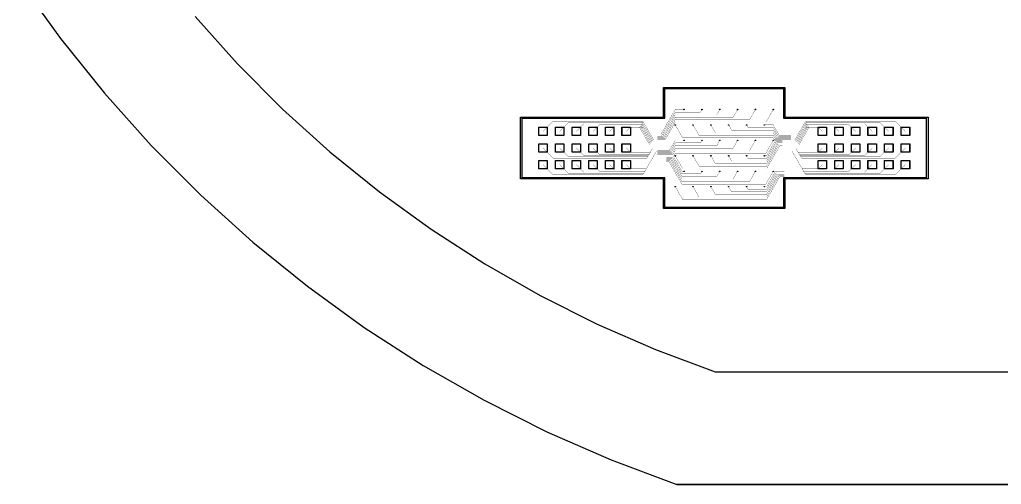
# Model space of a CAD drawing. Header units: metres. Extents: x -54999 to 54999, y -52014 to 54102.
# Drawn here: x -45523 to -4214, y -52014 to -32469 of the extents above; entities that cross this region are included whole.
import ezdxf

# ---------------------------------------------------------------- set-up
doc = ezdxf.new("R2010")
doc.units = ezdxf.units.M
for name, color, linetype in [('eDura_outline_ext', 6, 'Continuous'), ('eDura_outline_int', 6, 'Continuous'), ('etch', 3, 'Continuous'), ('metal', 4, 'Continuous'), ('wafer_ext', 8, 'Continuous'), ('wafer_int', 8, 'Continuous')]:
    doc.layers.add(name, color=color, linetype=linetype)

msp = doc.modelspace()

# ---------------------------------------------------------------- linework, layer by layer
at = {"layer": 'eDura_outline_ext'}
msp.add_lwpolyline([(-13324.504, -36566.891), (-7299.504, -36566.891), (-7299.504, -39166.891), (-13324.504, -39166.891), (-13324.504, -39166.891), (-13324.504, -40416.891), (-18424.504, -40416.891), (-18424.504, -39166.891), (-18424.504, -39166.891), (-24449.504, -39166.891), (-24449.504, -36566.891), (-18424.504, -36566.891), (-18424.504, -36566.891), (-18424.504, -35316.891), (-13324.504, -35316.891), (-13324.504, -36566.891)], close=True, dxfattribs=at)
at = {"layer": 'eDura_outline_int'}
msp.add_lwpolyline([(-13374.504, -36616.891), (-7374.504, -36616.891), (-7374.504, -39116.891), (-13374.504, -39116.891), (-13374.504, -39116.891), (-13374.504, -40366.891), (-18374.504, -40366.891), (-18374.504, -39116.891), (-18374.504, -39116.891), (-24374.504, -39116.891), (-24374.504, -36616.891), (-18374.504, -36616.891), (-18374.504, -36616.891), (-18374.504, -35366.891), (-13374.504, -35366.891), (-13374.504, -36616.891)], close=True, dxfattribs=at)
at = {"layer": 'etch'}
for points in [[(-23674.504, -36991.891), (-23324.504, -36991.891), (-23324.504, -37341.891), (-23674.504, -37341.891), (-23674.504, -36991.891)], [(-22974.504, -36991.891), (-22624.504, -36991.891), (-22624.504, -37341.891), (-22974.504, -37341.891), (-22974.504, -36991.891)], [(-22274.504, -36991.891), (-21924.504, -36991.891), (-21924.504, -37341.891), (-22274.504, -37341.891), (-22274.504, -36991.891)], [(-21574.504, -36991.891), (-21224.504, -36991.891), (-21224.504, -37341.891), (-21574.504, -37341.891), (-21574.504, -36991.891)], [(-20874.504, -36991.891), (-20524.504, -36991.891), (-20524.504, -37341.891), (-20874.504, -37341.891), (-20874.504, -36991.891)], [(-20174.504, -36991.891), (-19824.504, -36991.891), (-19824.504, -37341.891), (-20174.504, -37341.891), (-20174.504, -36991.891)], [(-11924.504, -36991.891), (-11574.504, -36991.891), (-11574.504, -37341.891), (-11924.504, -37341.891), (-11924.504, -36991.891)], [(-11224.504, -36991.891), (-10874.504, -36991.891), (-10874.504, -37341.891), (-11224.504, -37341.891), (-11224.504, -36991.891)], [(-10524.504, -36991.891), (-10174.504, -36991.891), (-10174.504, -37341.891), (-10524.504, -37341.891), (-10524.504, -36991.891)], [(-9824.504, -36991.891), (-9474.504, -36991.891), (-9474.504, -37341.891), (-9824.504, -37341.891), (-9824.504, -36991.891)], [(-9124.504, -36991.891), (-8774.504, -36991.891), (-8774.504, -37341.891), (-9124.504, -37341.891), (-9124.504, -36991.891)], [(-8424.504, -36991.891), (-8074.504, -36991.891), (-8074.504, -37341.891), (-8424.504, -37341.891), (-8424.504, -36991.891)], [(-23674.504, -37691.891), (-23324.504, -37691.891), (-23324.504, -38041.891), (-23674.504, -38041.891), (-23674.504, -37691.891)], [(-22974.504, -37691.891), (-22624.504, -37691.891), (-22624.504, -38041.891), (-22974.504, -38041.891), (-22974.504, -37691.891)], [(-22274.504, -37691.891), (-21924.504, -37691.891), (-21924.504, -38041.891), (-22274.504, -38041.891), (-22274.504, -37691.891)], [(-21574.504, -37691.891), (-21224.504, -37691.891), (-21224.504, -38041.891), (-21574.504, -38041.891), (-21574.504, -37691.891)], [(-20874.504, -37691.891), (-20524.504, -37691.891), (-20524.504, -38041.891), (-20874.504, -38041.891), (-20874.504, -37691.891)], [(-20174.504, -37691.891), (-19824.504, -37691.891), (-19824.504, -38041.891), (-20174.504, -38041.891), (-20174.504, -37691.891)], [(-11924.504, -37691.891), (-11574.504, -37691.891), (-11574.504, -38041.891), (-11924.504, -38041.891), (-11924.504, -37691.891)], [(-11224.504, -37691.891), (-10874.504, -37691.891), (-10874.504, -38041.891), (-11224.504, -38041.891), (-11224.504, -37691.891)], [(-10524.504, -37691.891), (-10174.504, -37691.891), (-10174.504, -38041.891), (-10524.504, -38041.891), (-10524.504, -37691.891)], [(-9824.504, -37691.891), (-9474.504, -37691.891), (-9474.504, -38041.891), (-9824.504, -38041.891), (-9824.504, -37691.891)], [(-9124.504, -37691.891), (-8774.504, -37691.891), (-8774.504, -38041.891), (-9124.504, -38041.891), (-9124.504, -37691.891)], [(-8424.504, -37691.891), (-8074.504, -37691.891), (-8074.504, -38041.891), (-8424.504, -38041.891), (-8424.504, -37691.891)], [(-23674.504, -38391.891), (-23324.504, -38391.891), (-23324.504, -38741.891), (-23674.504, -38741.891), (-23674.504, -38391.891)], [(-22974.504, -38391.891), (-22624.504, -38391.891), (-22624.504, -38741.891), (-22974.504, -38741.891), (-22974.504, -38391.891)], [(-22274.504, -38391.891), (-21924.504, -38391.891), (-21924.504, -38741.891), (-22274.504, -38741.891), (-22274.504, -38391.891)], [(-21574.504, -38391.891), (-21224.504, -38391.891), (-21224.504, -38741.891), (-21574.504, -38741.891), (-21574.504, -38391.891)], [(-20874.504, -38391.891), (-20524.504, -38391.891), (-20524.504, -38741.891), (-20874.504, -38741.891), (-20874.504, -38391.891)], [(-20174.504, -38391.891), (-19824.504, -38391.891), (-19824.504, -38741.891), (-20174.504, -38741.891), (-20174.504, -38391.891)], [(-11924.504, -38391.891), (-11574.504, -38391.891), (-11574.504, -38741.891), (-11924.504, -38741.891), (-11924.504, -38391.891)], [(-11224.504, -38391.891), (-10874.504, -38391.891), (-10874.504, -38741.891), (-11224.504, -38741.891), (-11224.504, -38391.891)], [(-10524.504, -38391.891), (-10174.504, -38391.891), (-10174.504, -38741.891), (-10524.504, -38741.891), (-10524.504, -38391.891)], [(-9824.504, -38391.891), (-9474.504, -38391.891), (-9474.504, -38741.891), (-9824.504, -38741.891), (-9824.504, -38391.891)], [(-9124.504, -38391.891), (-8774.504, -38391.891), (-8774.504, -38741.891), (-9124.504, -38741.891), (-9124.504, -38391.891)], [(-8424.504, -38391.891), (-8074.504, -38391.891), (-8074.504, -38741.891), (-8424.504, -38741.891), (-8424.504, -38391.891)]]:
    msp.add_lwpolyline(points, close=True, dxfattribs=at)
for centre in [(-17562.004, -36247.651), (-16812.004, -36247.651), (-16062.004, -36247.651), (-15312.004, -36247.651), (-14562.004, -36247.651), (-13812.004, -36247.651), (-17937.004, -36897.17), (-17187.004, -36897.17), (-16437.004, -36897.17), (-15687.004, -36897.17), (-14937.004, -36897.17), (-14187.004, -36897.17), (-17562.004, -37546.689), (-16812.004, -37546.689), (-16062.004, -37546.689), (-15312.004, -37546.689), (-14562.004, -37546.689), (-13812.004, -37546.689), (-17937.004, -38196.208), (-17187.004, -38196.208), (-16437.004, -38196.208), (-15687.004, -38196.208), (-14937.004, -38196.208), (-14187.004, -38196.208), (-17562.004, -38845.727), (-16812.004, -38845.727), (-16062.004, -38845.727), (-15312.004, -38845.727), (-14562.004, -38845.727), (-13812.004, -38845.727), (-17937.004, -39495.246), (-17187.004, -39495.246), (-16437.004, -39495.246), (-15687.004, -39495.246), (-14937.004, -39495.246), (-14187.004, -39495.246)]:
    msp.add_circle(centre, 5, dxfattribs=at)
at = {"layer": 'metal'}
for points in [[(-17937.004, -36247.651, 10, 10, 0), (-18548.44, -37306.689, 10, 10, 0)], [(-17937.004, -36355.651, 10, 10, 0), (-18509.18, -37346.689, 10, 10, 0)], [(-17562.004, -36247.651, 10, 10, 0), (-17937.004, -36247.651, 10, 10, 0)], [(-16874.358, -36355.651, 10, 10, 0), (-17937.004, -36355.651, 10, 10, 0)], [(-17562.004, -36247.651, 10, 10, 0), (-17562.004, -36247.651, 10, 10, 0)], [(-16812.004, -36247.651, 10, 10, 0), (-16874.358, -36355.651, 10, 10, 0)], [(-16062.004, -36247.651, 10, 10, 0), (-16186.711, -36463.651, 10, 10, 0)], [(-15312.004, -36247.651, 10, 10, 0), (-15499.065, -36571.651, 10, 10, 0)], [(-14562.004, -36247.651, 10, 10, 0), (-14811.419, -36679.651, 10, 10, 0)], [(-13812.004, -36247.651, 10, 10, 0), (-14123.773, -36787.651, 10, 10, 0)], [(-23499.504, -37166.891, 10, 10, 0), (-23074.504, -36741.891, 10, 10, 0)], [(-23074.504, -36741.891, 10, 10, 0), (-19299.504, -36741.891, 10, 10, 0)], [(-19299.504, -36741.891, 10, 10, 0), (-18846.284, -37526.891, 10, 10, 0)], [(-19299.504, -36741.891, 10, 10, 0), (-19299.504, -36741.891, 10, 10, 0)], [(-17937.004, -36463.651, 10, 10, 0), (-18469.92, -37386.689, 10, 10, 0)], [(-17937.004, -36571.651, 10, 10, 0), (-18430.66, -37426.689, 10, 10, 0)], [(-17937.004, -36679.651, 10, 10, 0), (-18391.4, -37466.689, 10, 10, 0)], [(-16186.711, -36463.651, 10, 10, 0), (-17937.004, -36463.651, 10, 10, 0)], [(-15499.065, -36571.651, 10, 10, 0), (-17937.004, -36571.651, 10, 10, 0)], [(-14811.419, -36679.651, 10, 10, 0), (-17937.004, -36679.651, 10, 10, 0)], [(-12449.504, -36741.891, 10, 10, 0), (-12902.724, -37526.891, 10, 10, 0)], [(-8674.504, -36741.891, 10, 10, 0), (-12449.504, -36741.891, 10, 10, 0)], [(-12449.504, -36741.891, 10, 10, 0), (-12449.504, -36741.891, 10, 10, 0)], [(-8249.504, -37166.891, 10, 10, 0), (-8674.504, -36741.891, 10, 10, 0)], [(-22799.504, -37166.891, 10, 10, 0), (-22424.504, -36791.891, 10, 10, 0)], [(-22424.504, -36791.891, 10, 10, 0), (-19299.504, -36791.891, 10, 10, 0)], [(-22099.504, -37166.891, 10, 10, 0), (-21774.504, -36841.891, 10, 10, 0)], [(-21774.504, -36841.891, 10, 10, 0), (-19299.504, -36841.891, 10, 10, 0)], [(-21399.504, -37166.891, 10, 10, 0), (-21124.504, -36891.891, 10, 10, 0)], [(-21124.504, -36891.891, 10, 10, 0), (-19299.504, -36891.891, 10, 10, 0)], [(-20699.504, -37166.891, 10, 10, 0), (-20474.504, -36941.891, 10, 10, 0)], [(-20474.504, -36941.891, 10, 10, 0), (-19299.504, -36941.891, 10, 10, 0)], [(-19999.504, -37166.891, 10, 10, 0), (-19824.504, -36991.891, 10, 10, 0)], [(-19824.504, -36991.891, 10, 10, 0), (-19299.504, -36991.891, 10, 10, 0)], [(-19443.841, -36991.891, 10, 10, 0), (-19019.489, -37726.891, 10, 10, 0)], [(-19299.504, -36991.891, 10, 10, 0), (-19443.841, -36991.891, 10, 10, 0)], [(-19414.974, -36941.891, 10, 10, 0), (-18984.848, -37686.891, 10, 10, 0)], [(-19299.504, -36941.891, 10, 10, 0), (-19414.974, -36941.891, 10, 10, 0)], [(-19386.106, -36891.891, 10, 10, 0), (-18950.207, -37646.891, 10, 10, 0)], [(-19299.504, -36891.891, 10, 10, 0), (-19386.106, -36891.891, 10, 10, 0)], [(-19357.239, -36841.891, 10, 10, 0), (-18915.566, -37606.891, 10, 10, 0)], [(-19299.504, -36841.891, 10, 10, 0), (-19357.239, -36841.891, 10, 10, 0)], [(-19328.371, -36791.891, 10, 10, 0), (-18880.925, -37566.891, 10, 10, 0)], [(-19299.504, -36791.891, 10, 10, 0), (-19328.371, -36791.891, 10, 10, 0)], [(-17937.004, -36787.651, 10, 10, 0), (-18352.141, -37506.689, 10, 10, 0)], [(-14123.773, -36787.651, 10, 10, 0), (-17937.004, -36787.651, 10, 10, 0)], [(-17937.004, -36897.17, 10, 10, 0), (-17625.235, -37437.17, 10, 10, 0)], [(-17187.004, -36897.17, 10, 10, 0), (-16937.588, -37329.17, 10, 10, 0)], [(-16437.004, -36897.17, 10, 10, 0), (-16249.942, -37221.17, 10, 10, 0)], [(-15687.004, -36897.17, 10, 10, 0), (-15562.296, -37113.17, 10, 10, 0)], [(-15562.296, -37113.17, 10, 10, 0), (-13812.004, -37113.17, 10, 10, 0)], [(-14937.004, -36897.17, 10, 10, 0), (-14874.65, -37005.17, 10, 10, 0)], [(-14874.65, -37005.17, 10, 10, 0), (-13812.004, -37005.17, 10, 10, 0)], [(-14187.004, -36897.17, 10, 10, 0), (-14187.004, -36897.17, 10, 10, 0)], [(-14187.004, -36897.17, 10, 10, 0), (-13812.004, -36897.17, 10, 10, 0)], [(-13812.004, -36897.17, 10, 10, 0), (-13564.021, -37326.689, 10, 10, 0)], [(-13812.004, -37005.17, 10, 10, 0), (-13603.281, -37366.689, 10, 10, 0)], [(-13812.004, -37113.17, 10, 10, 0), (-13642.54, -37406.689, 10, 10, 0)], [(-12420.636, -36791.891, 10, 10, 0), (-12868.083, -37566.891, 10, 10, 0)], [(-12391.769, -36841.891, 10, 10, 0), (-12833.442, -37606.891, 10, 10, 0)], [(-12362.901, -36891.891, 10, 10, 0), (-12798.801, -37646.891, 10, 10, 0)], [(-12334.034, -36941.891, 10, 10, 0), (-12764.16, -37686.891, 10, 10, 0)], [(-12305.166, -36991.891, 10, 10, 0), (-12729.519, -37726.891, 10, 10, 0)], [(-9324.504, -36791.891, 10, 10, 0), (-12449.504, -36791.891, 10, 10, 0)], [(-12449.504, -36791.891, 10, 10, 0), (-12420.636, -36791.891, 10, 10, 0)], [(-9974.504, -36841.891, 10, 10, 0), (-12449.504, -36841.891, 10, 10, 0)], [(-12449.504, -36841.891, 10, 10, 0), (-12391.769, -36841.891, 10, 10, 0)], [(-10624.504, -36891.891, 10, 10, 0), (-12449.504, -36891.891, 10, 10, 0)], [(-12449.504, -36891.891, 10, 10, 0), (-12362.901, -36891.891, 10, 10, 0)], [(-11274.504, -36941.891, 10, 10, 0), (-12449.504, -36941.891, 10, 10, 0)], [(-12449.504, -36941.891, 10, 10, 0), (-12334.034, -36941.891, 10, 10, 0)], [(-11924.504, -36991.891, 10, 10, 0), (-12449.504, -36991.891, 10, 10, 0)], [(-12449.504, -36991.891, 10, 10, 0), (-12305.166, -36991.891, 10, 10, 0)], [(-11749.504, -37166.891, 10, 10, 0), (-11924.504, -36991.891, 10, 10, 0)], [(-11049.504, -37166.891, 10, 10, 0), (-11274.504, -36941.891, 10, 10, 0)], [(-10349.504, -37166.891, 10, 10, 0), (-10624.504, -36891.891, 10, 10, 0)], [(-9649.504, -37166.891, 10, 10, 0), (-9974.504, -36841.891, 10, 10, 0)], [(-8949.504, -37166.891, 10, 10, 0), (-9324.504, -36791.891, 10, 10, 0)], [(-18548.44, -37306.689, 10, 10, 0), (-18687.004, -37306.689, 10, 10, 0)], [(-18509.18, -37346.689, 10, 10, 0), (-18687.004, -37346.689, 10, 10, 0)], [(-18469.92, -37386.689, 10, 10, 0), (-18687.004, -37386.689, 10, 10, 0)], [(-18430.66, -37426.689, 10, 10, 0), (-18687.004, -37426.689, 10, 10, 0)], [(-18391.4, -37466.689, 10, 10, 0), (-18687.004, -37466.689, 10, 10, 0)], [(-18352.141, -37506.689, 10, 10, 0), (-18687.004, -37506.689, 10, 10, 0)], [(-17937.004, -37546.689, 10, 10, 0), (-18184.987, -37976.208, 10, 10, 0)], [(-17562.004, -37546.689, 10, 10, 0), (-17937.004, -37546.689, 10, 10, 0)], [(-17625.235, -37437.17, 10, 10, 0), (-13812.004, -37437.17, 10, 10, 0)], [(-17562.004, -37546.689, 10, 10, 0), (-17562.004, -37546.689, 10, 10, 0)], [(-16937.588, -37329.17, 10, 10, 0), (-13812.004, -37329.17, 10, 10, 0)], [(-16812.004, -37546.689, 10, 10, 0), (-16874.358, -37654.689, 10, 10, 0)], [(-16249.942, -37221.17, 10, 10, 0), (-13812.004, -37221.17, 10, 10, 0)], [(-16062.004, -37546.689, 10, 10, 0), (-16186.711, -37762.689, 10, 10, 0)], [(-15312.004, -37546.689, 10, 10, 0), (-15499.065, -37870.689, 10, 10, 0)], [(-14562.004, -37546.689, 10, 10, 0), (-14811.419, -37978.689, 10, 10, 0)], [(-13812.004, -37546.689, 10, 10, 0), (-14123.773, -38086.689, 10, 10, 0)], [(-14093.254, -38196.208, 10, 10, 0), (-13729.801, -37566.689, 10, 10, 0)], [(-13812.004, -37221.17, 10, 10, 0), (-13681.8, -37446.689, 10, 10, 0)], [(-13812.004, -37329.17, 10, 10, 0), (-13721.06, -37486.689, 10, 10, 0)], [(-13812.004, -37437.17, 10, 10, 0), (-13760.32, -37526.689, 10, 10, 0)], [(-13760.32, -37526.689, 10, 10, 0), (-13062.004, -37526.689, 10, 10, 0)], [(-13729.801, -37566.689, 10, 10, 0), (-13437.004, -37566.689, 10, 10, 0)], [(-13721.06, -37486.689, 10, 10, 0), (-13062.004, -37486.689, 10, 10, 0)], [(-13681.8, -37446.689, 10, 10, 0), (-13062.004, -37446.689, 10, 10, 0)], [(-13642.54, -37406.689, 10, 10, 0), (-13062.004, -37406.689, 10, 10, 0)], [(-13603.281, -37366.689, 10, 10, 0), (-13062.004, -37366.689, 10, 10, 0)], [(-13564.021, -37326.689, 10, 10, 0), (-13062.004, -37326.689, 10, 10, 0)], [(-23499.504, -37866.891, 10, 10, 0), (-23074.504, -38291.891, 10, 10, 0)], [(-22799.504, -37866.891, 10, 10, 0), (-22424.504, -38241.891, 10, 10, 0)], [(-22099.504, -37866.891, 10, 10, 0), (-21774.504, -38191.891, 10, 10, 0)], [(-21399.504, -37866.891, 10, 10, 0), (-21124.504, -38141.891, 10, 10, 0)], [(-20699.504, -37866.891, 10, 10, 0), (-20474.504, -38091.891, 10, 10, 0)], [(-19999.504, -37866.891, 10, 10, 0), (-19824.504, -38041.891, 10, 10, 0)], [(-19155.166, -38741.891, 10, 10, 0), (-18730.814, -38006.891, 10, 10, 0)], [(-19126.299, -38291.891, 10, 10, 0), (-18938.66, -37966.891, 10, 10, 0)], [(-19097.431, -38241.891, 10, 10, 0), (-18915.566, -37926.891, 10, 10, 0)], [(-19068.564, -38191.891, 10, 10, 0), (-18892.472, -37886.891, 10, 10, 0)], [(-18184.987, -37976.208, 10, 10, 0), (-18687.004, -37976.208, 10, 10, 0)], [(-17937.004, -37654.689, 10, 10, 0), (-18145.727, -38016.208, 10, 10, 0)], [(-17937.004, -37762.689, 10, 10, 0), (-18106.467, -38056.208, 10, 10, 0)], [(-17937.004, -37870.689, 10, 10, 0), (-18067.207, -38096.208, 10, 10, 0)], [(-17937.004, -37978.689, 10, 10, 0), (-18027.947, -38136.208, 10, 10, 0)], [(-16874.358, -37654.689, 10, 10, 0), (-17937.004, -37654.689, 10, 10, 0)], [(-16186.711, -37762.689, 10, 10, 0), (-17937.004, -37762.689, 10, 10, 0)], [(-15499.065, -37870.689, 10, 10, 0), (-17937.004, -37870.689, 10, 10, 0)], [(-14811.419, -37978.689, 10, 10, 0), (-17937.004, -37978.689, 10, 10, 0)], [(-14093.254, -38304.208, 10, 10, 0), (-13690.541, -37606.689, 10, 10, 0)], [(-14093.254, -38412.208, 10, 10, 0), (-13651.281, -37646.689, 10, 10, 0)], [(-14093.254, -38520.208, 10, 10, 0), (-13612.021, -37686.689, 10, 10, 0)], [(-14093.254, -38628.208, 10, 10, 0), (-13572.761, -37726.689, 10, 10, 0)], [(-14093.254, -38736.208, 10, 10, 0), (-13533.502, -37766.689, 10, 10, 0)], [(-13690.541, -37606.689, 10, 10, 0), (-13437.004, -37606.689, 10, 10, 0)], [(-13651.281, -37646.689, 10, 10, 0), (-13437.004, -37646.689, 10, 10, 0)], [(-13612.021, -37686.689, 10, 10, 0), (-13437.004, -37686.689, 10, 10, 0)], [(-13572.761, -37726.689, 10, 10, 0), (-13437.004, -37726.689, 10, 10, 0)], [(-13533.502, -37766.689, 10, 10, 0), (-13437.004, -37766.689, 10, 10, 0)], [(-12593.841, -38741.891, 10, 10, 0), (-13018.194, -38006.891, 10, 10, 0)], [(-12680.444, -38191.891, 10, 10, 0), (-12856.536, -37886.891, 10, 10, 0)], [(-12651.576, -38241.891, 10, 10, 0), (-12833.442, -37926.891, 10, 10, 0)], [(-12622.709, -38291.891, 10, 10, 0), (-12810.348, -37966.891, 10, 10, 0)], [(-11749.504, -37866.891, 10, 10, 0), (-11924.504, -38041.891, 10, 10, 0)], [(-11049.504, -37866.891, 10, 10, 0), (-11274.504, -38091.891, 10, 10, 0)], [(-10349.504, -37866.891, 10, 10, 0), (-10624.504, -38141.891, 10, 10, 0)], [(-9649.504, -37866.891, 10, 10, 0), (-9974.504, -38191.891, 10, 10, 0)], [(-8949.504, -37866.891, 10, 10, 0), (-9324.504, -38241.891, 10, 10, 0)], [(-8249.504, -37866.891, 10, 10, 0), (-8674.504, -38291.891, 10, 10, 0)], [(-23074.504, -38291.891, 10, 10, 0), (-19299.504, -38291.891, 10, 10, 0)], [(-22424.504, -38241.891, 10, 10, 0), (-19299.504, -38241.891, 10, 10, 0)], [(-21774.504, -38191.891, 10, 10, 0), (-19299.504, -38191.891, 10, 10, 0)], [(-21124.504, -38141.891, 10, 10, 0), (-19299.504, -38141.891, 10, 10, 0)], [(-20474.504, -38091.891, 10, 10, 0), (-19299.504, -38091.891, 10, 10, 0)], [(-19824.504, -38041.891, 10, 10, 0), (-19299.504, -38041.891, 10, 10, 0)], [(-19299.504, -38041.891, 10, 10, 0), (-18981.961, -38041.891, 10, 10, 0)], [(-19299.504, -38091.891, 10, 10, 0), (-19010.829, -38091.891, 10, 10, 0)], [(-19299.504, -38141.891, 10, 10, 0), (-19039.696, -38141.891, 10, 10, 0)], [(-19299.504, -38191.891, 10, 10, 0), (-19068.564, -38191.891, 10, 10, 0)], [(-19299.504, -38991.891, 10, 10, 0), (-18846.284, -38206.891, 10, 10, 0)], [(-19299.504, -38241.891, 10, 10, 0), (-19097.431, -38241.891, 10, 10, 0)], [(-19299.504, -38291.891, 10, 10, 0), (-19126.299, -38291.891, 10, 10, 0)], [(-19270.636, -38941.891, 10, 10, 0), (-18823.19, -38166.891, 10, 10, 0)], [(-19241.769, -38891.891, 10, 10, 0), (-18800.096, -38126.891, 10, 10, 0)], [(-19212.901, -38841.891, 10, 10, 0), (-18777.002, -38086.891, 10, 10, 0)], [(-19184.034, -38791.891, 10, 10, 0), (-18753.908, -38046.891, 10, 10, 0)], [(-19039.696, -38141.891, 10, 10, 0), (-19039.696, -38141.891, 10, 10, 0)], [(-19010.829, -38091.891, 10, 10, 0), (-19010.829, -38091.891, 10, 10, 0)], [(-18981.961, -38041.891, 10, 10, 0), (-18981.961, -38041.891, 10, 10, 0)], [(-18145.727, -38016.208, 10, 10, 0), (-18687.004, -38016.208, 10, 10, 0)], [(-18106.467, -38056.208, 10, 10, 0), (-18687.004, -38056.208, 10, 10, 0)], [(-18067.207, -38096.208, 10, 10, 0), (-18687.004, -38096.208, 10, 10, 0)], [(-18027.947, -38136.208, 10, 10, 0), (-18687.004, -38136.208, 10, 10, 0)], [(-17988.688, -38176.208, 10, 10, 0), (-18687.004, -38176.208, 10, 10, 0)], [(-18019.207, -38216.208, 10, 10, 0), (-18312.004, -38216.208, 10, 10, 0)], [(-18058.467, -38256.208, 10, 10, 0), (-18312.004, -38256.208, 10, 10, 0)], [(-18097.726, -38296.208, 10, 10, 0), (-18312.004, -38296.208, 10, 10, 0)], [(-18136.986, -38336.208, 10, 10, 0), (-18312.004, -38336.208, 10, 10, 0)], [(-18176.246, -38376.208, 10, 10, 0), (-18312.004, -38376.208, 10, 10, 0)], [(-18215.506, -38416.208, 10, 10, 0), (-18312.004, -38416.208, 10, 10, 0)], [(-17655.754, -39385.727, 10, 10, 0), (-18215.506, -38416.208, 10, 10, 0)], [(-17655.754, -39277.727, 10, 10, 0), (-18176.246, -38376.208, 10, 10, 0)], [(-17655.754, -39169.727, 10, 10, 0), (-18136.986, -38336.208, 10, 10, 0)], [(-17655.754, -39061.727, 10, 10, 0), (-18097.726, -38296.208, 10, 10, 0)], [(-17655.754, -38953.727, 10, 10, 0), (-18058.467, -38256.208, 10, 10, 0)], [(-17655.754, -38845.727, 10, 10, 0), (-18019.207, -38216.208, 10, 10, 0)], [(-17937.004, -38086.689, 10, 10, 0), (-17988.688, -38176.208, 10, 10, 0)], [(-14123.773, -38086.689, 10, 10, 0), (-17937.004, -38086.689, 10, 10, 0)], [(-17937.004, -38196.208, 10, 10, 0), (-17625.235, -38736.208, 10, 10, 0)], [(-17187.004, -38196.208, 10, 10, 0), (-16937.588, -38628.208, 10, 10, 0)], [(-16437.004, -38196.208, 10, 10, 0), (-16249.942, -38520.208, 10, 10, 0)], [(-15687.004, -38196.208, 10, 10, 0), (-15562.296, -38412.208, 10, 10, 0)], [(-15562.296, -38412.208, 10, 10, 0), (-14093.254, -38412.208, 10, 10, 0)], [(-14937.004, -38196.208, 10, 10, 0), (-14874.65, -38304.208, 10, 10, 0)], [(-14874.65, -38304.208, 10, 10, 0), (-14093.254, -38304.208, 10, 10, 0)], [(-14187.004, -38196.208, 10, 10, 0), (-14187.004, -38196.208, 10, 10, 0)], [(-14187.004, -38196.208, 10, 10, 0), (-14093.254, -38196.208, 10, 10, 0)], [(-12564.974, -38791.891, 10, 10, 0), (-12995.1, -38046.891, 10, 10, 0)], [(-12536.106, -38841.891, 10, 10, 0), (-12972.006, -38086.891, 10, 10, 0)], [(-12507.239, -38891.891, 10, 10, 0), (-12948.912, -38126.891, 10, 10, 0)], [(-12478.371, -38941.891, 10, 10, 0), (-12925.818, -38166.891, 10, 10, 0)], [(-12449.504, -38991.891, 10, 10, 0), (-12902.724, -38206.891, 10, 10, 0)], [(-12767.046, -38041.891, 10, 10, 0), (-12767.046, -38041.891, 10, 10, 0)], [(-12449.504, -38041.891, 10, 10, 0), (-12767.046, -38041.891, 10, 10, 0)], [(-12738.179, -38091.891, 10, 10, 0), (-12738.179, -38091.891, 10, 10, 0)], [(-12449.504, -38091.891, 10, 10, 0), (-12738.179, -38091.891, 10, 10, 0)], [(-12709.311, -38141.891, 10, 10, 0), (-12709.311, -38141.891, 10, 10, 0)], [(-12449.504, -38141.891, 10, 10, 0), (-12709.311, -38141.891, 10, 10, 0)], [(-12449.504, -38191.891, 10, 10, 0), (-12680.444, -38191.891, 10, 10, 0)], [(-12449.504, -38241.891, 10, 10, 0), (-12651.576, -38241.891, 10, 10, 0)], [(-12449.504, -38291.891, 10, 10, 0), (-12622.709, -38291.891, 10, 10, 0)], [(-11924.504, -38041.891, 10, 10, 0), (-12449.504, -38041.891, 10, 10, 0)], [(-11274.504, -38091.891, 10, 10, 0), (-12449.504, -38091.891, 10, 10, 0)], [(-10624.504, -38141.891, 10, 10, 0), (-12449.504, -38141.891, 10, 10, 0)], [(-9974.504, -38191.891, 10, 10, 0), (-12449.504, -38191.891, 10, 10, 0)], [(-9324.504, -38241.891, 10, 10, 0), (-12449.504, -38241.891, 10, 10, 0)], [(-8674.504, -38291.891, 10, 10, 0), (-12449.504, -38291.891, 10, 10, 0)], [(-23499.504, -38566.891, 10, 10, 0), (-23074.504, -38991.891, 10, 10, 0)], [(-22799.504, -38566.891, 10, 10, 0), (-22424.504, -38941.891, 10, 10, 0)], [(-22099.504, -38566.891, 10, 10, 0), (-21774.504, -38891.891, 10, 10, 0)], [(-21399.504, -38566.891, 10, 10, 0), (-21124.504, -38841.891, 10, 10, 0)], [(-20699.504, -38566.891, 10, 10, 0), (-20474.504, -38791.891, 10, 10, 0)], [(-20474.504, -38791.891, 10, 10, 0), (-19299.504, -38791.891, 10, 10, 0)], [(-19999.504, -38566.891, 10, 10, 0), (-19824.504, -38741.891, 10, 10, 0)], [(-19824.504, -38741.891, 10, 10, 0), (-19299.504, -38741.891, 10, 10, 0)], [(-19299.504, -38741.891, 10, 10, 0), (-19155.166, -38741.891, 10, 10, 0)], [(-19299.504, -38791.891, 10, 10, 0), (-19184.034, -38791.891, 10, 10, 0)], [(-17625.235, -38736.208, 10, 10, 0), (-14093.254, -38736.208, 10, 10, 0)], [(-16937.588, -38628.208, 10, 10, 0), (-14093.254, -38628.208, 10, 10, 0)], [(-16249.942, -38520.208, 10, 10, 0), (-14093.254, -38520.208, 10, 10, 0)], [(-12449.504, -38741.891, 10, 10, 0), (-12593.841, -38741.891, 10, 10, 0)], [(-12449.504, -38791.891, 10, 10, 0), (-12564.974, -38791.891, 10, 10, 0)], [(-11924.504, -38741.891, 10, 10, 0), (-12449.504, -38741.891, 10, 10, 0)], [(-11274.504, -38791.891, 10, 10, 0), (-12449.504, -38791.891, 10, 10, 0)], [(-11749.504, -38566.891, 10, 10, 0), (-11924.504, -38741.891, 10, 10, 0)], [(-11049.504, -38566.891, 10, 10, 0), (-11274.504, -38791.891, 10, 10, 0)], [(-10349.504, -38566.891, 10, 10, 0), (-10624.504, -38841.891, 10, 10, 0)], [(-9649.504, -38566.891, 10, 10, 0), (-9974.504, -38891.891, 10, 10, 0)], [(-8949.504, -38566.891, 10, 10, 0), (-9324.504, -38941.891, 10, 10, 0)], [(-8249.504, -38566.891, 10, 10, 0), (-8674.504, -38991.891, 10, 10, 0)], [(-23074.504, -38991.891, 10, 10, 0), (-19299.504, -38991.891, 10, 10, 0)], [(-22424.504, -38941.891, 10, 10, 0), (-19299.504, -38941.891, 10, 10, 0)], [(-21774.504, -38891.891, 10, 10, 0), (-19299.504, -38891.891, 10, 10, 0)], [(-21124.504, -38841.891, 10, 10, 0), (-19299.504, -38841.891, 10, 10, 0)], [(-19299.504, -38841.891, 10, 10, 0), (-19212.901, -38841.891, 10, 10, 0)], [(-19299.504, -38891.891, 10, 10, 0), (-19241.769, -38891.891, 10, 10, 0)], [(-19299.504, -38941.891, 10, 10, 0), (-19270.636, -38941.891, 10, 10, 0)], [(-19299.504, -38991.891, 10, 10, 0), (-19299.504, -38991.891, 10, 10, 0)], [(-17562.004, -38845.727, 10, 10, 0), (-17655.754, -38845.727, 10, 10, 0)], [(-16874.358, -38953.727, 10, 10, 0), (-17655.754, -38953.727, 10, 10, 0)], [(-16186.711, -39061.727, 10, 10, 0), (-17655.754, -39061.727, 10, 10, 0)], [(-15499.065, -39169.727, 10, 10, 0), (-17655.754, -39169.727, 10, 10, 0)], [(-17562.004, -38845.727, 10, 10, 0), (-17562.004, -38845.727, 10, 10, 0)], [(-16812.004, -38845.727, 10, 10, 0), (-16874.358, -38953.727, 10, 10, 0)], [(-16062.004, -38845.727, 10, 10, 0), (-16186.711, -39061.727, 10, 10, 0)], [(-15312.004, -38845.727, 10, 10, 0), (-15499.065, -39169.727, 10, 10, 0)], [(-14562.004, -38845.727, 10, 10, 0), (-14811.419, -39277.727, 10, 10, 0)], [(-13812.004, -38845.727, 10, 10, 0), (-14123.773, -39385.727, 10, 10, 0)], [(-14093.254, -39495.246, 10, 10, 0), (-13729.801, -38865.727, 10, 10, 0)], [(-14093.254, -39603.246, 10, 10, 0), (-13690.541, -38905.727, 10, 10, 0)], [(-14093.254, -39711.246, 10, 10, 0), (-13651.281, -38945.727, 10, 10, 0)], [(-14093.254, -39819.246, 10, 10, 0), (-13612.021, -38985.727, 10, 10, 0)], [(-14093.254, -39927.246, 10, 10, 0), (-13572.761, -39025.727, 10, 10, 0)], [(-14093.254, -40035.246, 10, 10, 0), (-13533.502, -39065.727, 10, 10, 0)], [(-13729.801, -38865.727, 10, 10, 0), (-13343.254, -38865.727, 10, 10, 0)], [(-13690.541, -38905.727, 10, 10, 0), (-13343.254, -38905.727, 10, 10, 0)], [(-13651.281, -38945.727, 10, 10, 0), (-13343.254, -38945.727, 10, 10, 0)], [(-13612.021, -38985.727, 10, 10, 0), (-13343.254, -38985.727, 10, 10, 0)], [(-13572.761, -39025.727, 10, 10, 0), (-13343.254, -39025.727, 10, 10, 0)], [(-13533.502, -39065.727, 10, 10, 0), (-13343.254, -39065.727, 10, 10, 0)], [(-12449.504, -38841.891, 10, 10, 0), (-12536.106, -38841.891, 10, 10, 0)], [(-12449.504, -38891.891, 10, 10, 0), (-12507.239, -38891.891, 10, 10, 0)], [(-12449.504, -38941.891, 10, 10, 0), (-12478.371, -38941.891, 10, 10, 0)], [(-10624.504, -38841.891, 10, 10, 0), (-12449.504, -38841.891, 10, 10, 0)], [(-9974.504, -38891.891, 10, 10, 0), (-12449.504, -38891.891, 10, 10, 0)], [(-9324.504, -38941.891, 10, 10, 0), (-12449.504, -38941.891, 10, 10, 0)], [(-8674.504, -38991.891, 10, 10, 0), (-12449.504, -38991.891, 10, 10, 0)], [(-12449.504, -38991.891, 10, 10, 0), (-12449.504, -38991.891, 10, 10, 0)], [(-17937.004, -39495.246, 10, 10, 0), (-17625.235, -40035.246, 10, 10, 0)], [(-14811.419, -39277.727, 10, 10, 0), (-17655.754, -39277.727, 10, 10, 0)], [(-14123.773, -39385.727, 10, 10, 0), (-17655.754, -39385.727, 10, 10, 0)], [(-17187.004, -39495.246, 10, 10, 0), (-16937.588, -39927.246, 10, 10, 0)], [(-16437.004, -39495.246, 10, 10, 0), (-16249.942, -39819.246, 10, 10, 0)], [(-15687.004, -39495.246, 10, 10, 0), (-15562.296, -39711.246, 10, 10, 0)], [(-14937.004, -39495.246, 10, 10, 0), (-14874.65, -39603.246, 10, 10, 0)], [(-14874.65, -39603.246, 10, 10, 0), (-14093.254, -39603.246, 10, 10, 0)], [(-14187.004, -39495.246, 10, 10, 0), (-14187.004, -39495.246, 10, 10, 0)], [(-14187.004, -39495.246, 10, 10, 0), (-14093.254, -39495.246, 10, 10, 0)], [(-17625.235, -40035.246, 10, 10, 0), (-14093.254, -40035.246, 10, 10, 0)], [(-16937.588, -39927.246, 10, 10, 0), (-14093.254, -39927.246, 10, 10, 0)], [(-16249.942, -39819.246, 10, 10, 0), (-14093.254, -39819.246, 10, 10, 0)], [(-15562.296, -39711.246, 10, 10, 0), (-14093.254, -39711.246, 10, 10, 0)]]:
    msp.add_lwpolyline(points, format="xyseb", dxfattribs=at)
for points in [[(-23677.004, -36989.391), (-23322.004, -36989.391), (-23322.004, -37344.391), (-23677.004, -37344.391), (-23677.004, -36989.391)], [(-22977.004, -36989.391), (-22622.004, -36989.391), (-22622.004, -37344.391), (-22977.004, -37344.391), (-22977.004, -36989.391)], [(-22277.004, -36989.391), (-21922.004, -36989.391), (-21922.004, -37344.391), (-22277.004, -37344.391), (-22277.004, -36989.391)], [(-21577.004, -36989.391), (-21222.004, -36989.391), (-21222.004, -37344.391), (-21577.004, -37344.391), (-21577.004, -36989.391)], [(-20877.004, -36989.391), (-20522.004, -36989.391), (-20522.004, -37344.391), (-20877.004, -37344.391), (-20877.004, -36989.391)], [(-20177.004, -36989.391), (-19822.004, -36989.391), (-19822.004, -37344.391), (-20177.004, -37344.391), (-20177.004, -36989.391)], [(-11927.004, -36989.391), (-11572.004, -36989.391), (-11572.004, -37344.391), (-11927.004, -37344.391), (-11927.004, -36989.391)], [(-11227.004, -36989.391), (-10872.004, -36989.391), (-10872.004, -37344.391), (-11227.004, -37344.391), (-11227.004, -36989.391)], [(-10527.004, -36989.391), (-10172.004, -36989.391), (-10172.004, -37344.391), (-10527.004, -37344.391), (-10527.004, -36989.391)], [(-9827.004, -36989.391), (-9472.004, -36989.391), (-9472.004, -37344.391), (-9827.004, -37344.391), (-9827.004, -36989.391)], [(-9127.004, -36989.391), (-8772.004, -36989.391), (-8772.004, -37344.391), (-9127.004, -37344.391), (-9127.004, -36989.391)], [(-8427.004, -36989.391), (-8072.004, -36989.391), (-8072.004, -37344.391), (-8427.004, -37344.391), (-8427.004, -36989.391)], [(-23677.004, -37689.391), (-23322.004, -37689.391), (-23322.004, -38044.391), (-23677.004, -38044.391), (-23677.004, -37689.391)], [(-22977.004, -37689.391), (-22622.004, -37689.391), (-22622.004, -38044.391), (-22977.004, -38044.391), (-22977.004, -37689.391)], [(-22277.004, -37689.391), (-21922.004, -37689.391), (-21922.004, -38044.391), (-22277.004, -38044.391), (-22277.004, -37689.391)], [(-21577.004, -37689.391), (-21222.004, -37689.391), (-21222.004, -38044.391), (-21577.004, -38044.391), (-21577.004, -37689.391)], [(-20877.004, -37689.391), (-20522.004, -37689.391), (-20522.004, -38044.391), (-20877.004, -38044.391), (-20877.004, -37689.391)], [(-20177.004, -37689.391), (-19822.004, -37689.391), (-19822.004, -38044.391), (-20177.004, -38044.391), (-20177.004, -37689.391)], [(-11927.004, -37689.391), (-11572.004, -37689.391), (-11572.004, -38044.391), (-11927.004, -38044.391), (-11927.004, -37689.391)], [(-11227.004, -37689.391), (-10872.004, -37689.391), (-10872.004, -38044.391), (-11227.004, -38044.391), (-11227.004, -37689.391)], [(-10527.004, -37689.391), (-10172.004, -37689.391), (-10172.004, -38044.391), (-10527.004, -38044.391), (-10527.004, -37689.391)], [(-9827.004, -37689.391), (-9472.004, -37689.391), (-9472.004, -38044.391), (-9827.004, -38044.391), (-9827.004, -37689.391)], [(-9127.004, -37689.391), (-8772.004, -37689.391), (-8772.004, -38044.391), (-9127.004, -38044.391), (-9127.004, -37689.391)], [(-8427.004, -37689.391), (-8072.004, -37689.391), (-8072.004, -38044.391), (-8427.004, -38044.391), (-8427.004, -37689.391)], [(-23677.004, -38389.391), (-23322.004, -38389.391), (-23322.004, -38744.391), (-23677.004, -38744.391), (-23677.004, -38389.391)], [(-22977.004, -38389.391), (-22622.004, -38389.391), (-22622.004, -38744.391), (-22977.004, -38744.391), (-22977.004, -38389.391)], [(-22277.004, -38389.391), (-21922.004, -38389.391), (-21922.004, -38744.391), (-22277.004, -38744.391), (-22277.004, -38389.391)], [(-21577.004, -38389.391), (-21222.004, -38389.391), (-21222.004, -38744.391), (-21577.004, -38744.391), (-21577.004, -38389.391)], [(-20877.004, -38389.391), (-20522.004, -38389.391), (-20522.004, -38744.391), (-20877.004, -38744.391), (-20877.004, -38389.391)], [(-20177.004, -38389.391), (-19822.004, -38389.391), (-19822.004, -38744.391), (-20177.004, -38744.391), (-20177.004, -38389.391)], [(-11927.004, -38389.391), (-11572.004, -38389.391), (-11572.004, -38744.391), (-11927.004, -38744.391), (-11927.004, -38389.391)], [(-11227.004, -38389.391), (-10872.004, -38389.391), (-10872.004, -38744.391), (-11227.004, -38744.391), (-11227.004, -38389.391)], [(-10527.004, -38389.391), (-10172.004, -38389.391), (-10172.004, -38744.391), (-10527.004, -38744.391), (-10527.004, -38389.391)], [(-9827.004, -38389.391), (-9472.004, -38389.391), (-9472.004, -38744.391), (-9827.004, -38744.391), (-9827.004, -38389.391)], [(-9127.004, -38389.391), (-8772.004, -38389.391), (-8772.004, -38744.391), (-9127.004, -38744.391), (-9127.004, -38389.391)], [(-8427.004, -38389.391), (-8072.004, -38389.391), (-8072.004, -38744.391), (-8427.004, -38744.391), (-8427.004, -38389.391)]]:
    msp.add_lwpolyline(points, close=True, dxfattribs=at)
for centre in [(-17562.004, -36247.651), (-16812.004, -36247.651), (-16062.004, -36247.651), (-15312.004, -36247.651), (-14562.004, -36247.651), (-13812.004, -36247.651), (-17937.004, -36897.17), (-17187.004, -36897.17), (-16437.004, -36897.17), (-15687.004, -36897.17), (-14937.004, -36897.17), (-14187.004, -36897.17), (-17562.004, -37546.689), (-16812.004, -37546.689), (-16062.004, -37546.689), (-15312.004, -37546.689), (-14562.004, -37546.689), (-13812.004, -37546.689), (-17937.004, -38196.208), (-17187.004, -38196.208), (-16437.004, -38196.208), (-15687.004, -38196.208), (-14937.004, -38196.208), (-14187.004, -38196.208), (-17562.004, -38845.727), (-16812.004, -38845.727), (-16062.004, -38845.727), (-15312.004, -38845.727), (-14562.004, -38845.727), (-13812.004, -38845.727), (-17937.004, -39495.246), (-17187.004, -39495.246), (-16437.004, -39495.246), (-15687.004, -39495.246), (-14937.004, -39495.246), (-14187.004, -39495.246)]:
    msp.add_circle(centre, 10, dxfattribs=at)
at = {"layer": 'wafer_ext'}
msp.add_lwpolyline([(-45523.42, -30864.514), (-43802.328, -33261.931), (-41955.118, -35563.578), (-39987.107, -37762.829), (-37903.964, -39853.35), (-35711.685, -41829.124), (-33416.582, -43684.46), (-31025.265, -45414.017), (-28544.618, -47012.815), (-25981.783, -48476.251), (-23344.14, -49800.112), (-20639.283, -50980.585), (-17875, -52014.271), (17875, -52014.271), (-17875, -52014.271), (17875, -52014.271)], dxfattribs=at)
at = {"layer": 'wafer_int'}
msp.add_lwpolyline([(-38141.016, -32330.526), (-36351.916, -34329.844), (-34458.149, -36230.319), (-32465.168, -38026.476), (-30378.711, -39713.145), (-28204.786, -41285.47), (-25949.652, -42738.923), (-23619.803, -44069.32), (-21221.945, -45272.829), (-18762.984, -46345.986), (-16250, -47285.701), (-16250, -47285.701), (16250, -47285.701)], dxfattribs=at)

doc.saveas('drawing.dxf')
